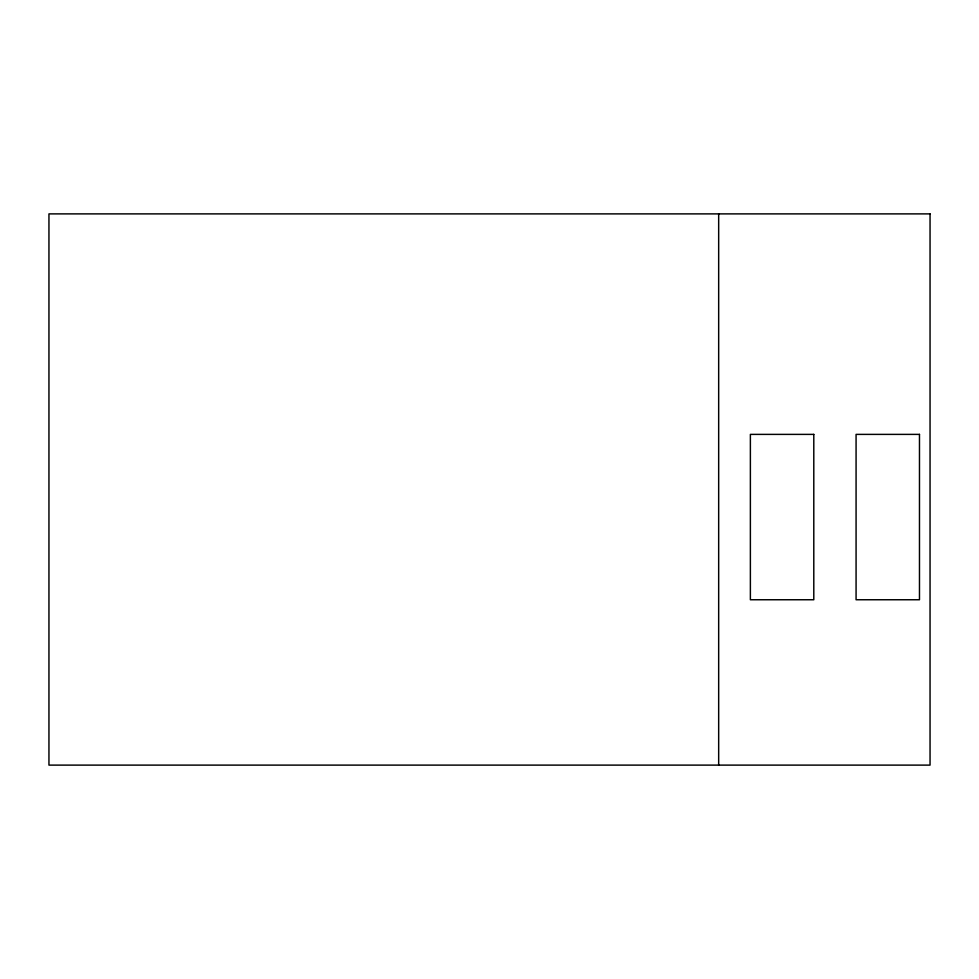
<?xml version="1.0" encoding="UTF-8"?>
<svg xmlns="http://www.w3.org/2000/svg" width="979" height="979" viewBox="0 0 979 979"><rect width="100%" height="100%" fill="white"/><g stroke="black" fill="none" stroke-linecap="round" stroke-linejoin="round"><path stroke-width="1.47" d="M718.672 213.887L718.672 765.113M930.05 213.887L48.95 213.887L48.95 765.113L930.05 765.113L930.05 213.887M813.794 434.382L750.379 434.382L750.379 599.748L813.794 599.748L813.794 434.382M919.477 434.382L856.074 434.382L856.074 599.748L919.477 599.748L919.477 434.382"/></g></svg>
